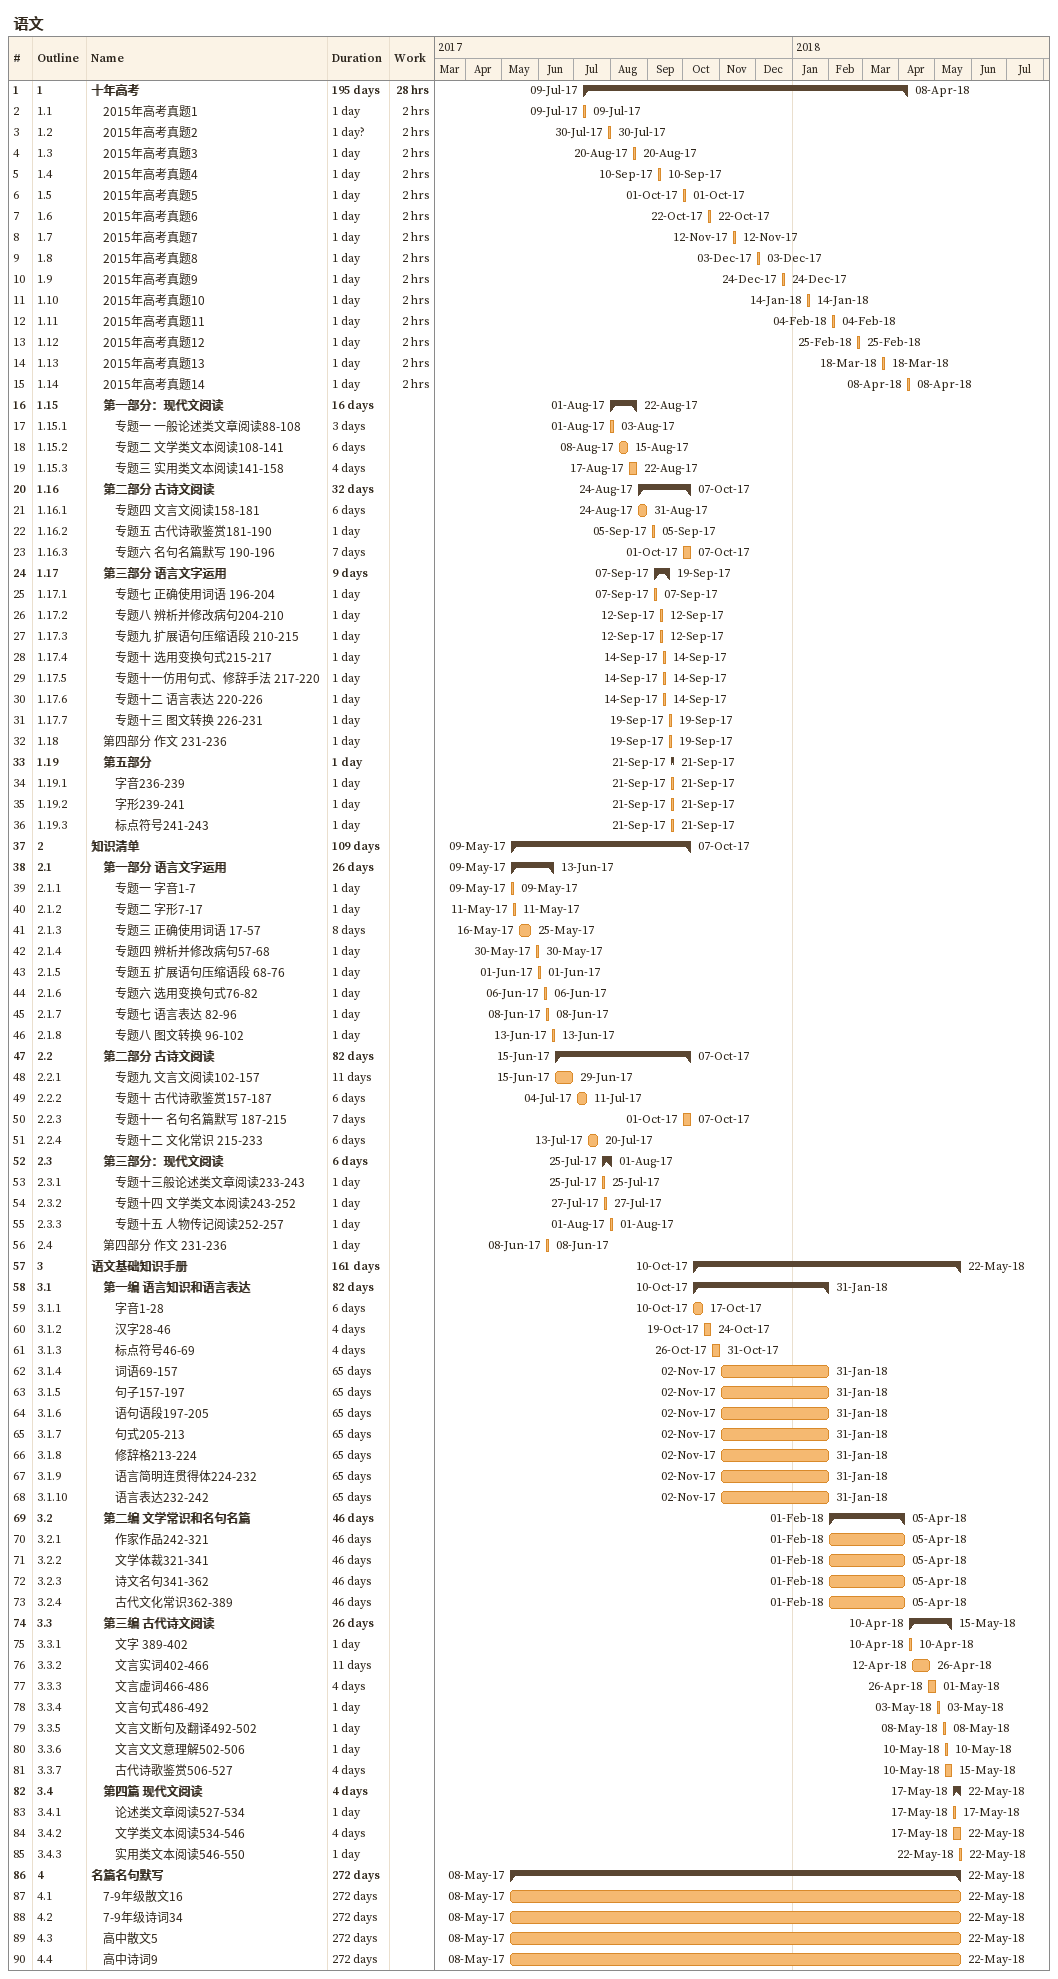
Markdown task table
语文

| ID | WBS | Task | Duration | Start | Finish | Work (h) |
|---|---|---|---|---|---|---|
| 1 | 1 | **十年高考** | 195d | 2017-07-09 | 2018-04-08 | 28 |
| 2 | 1.1 | 2015年高考真题1 | 1d | 2017-07-09 | 2017-07-09 | 2 |
| 3 | 1.2 | 2015年高考真题2 | 1d? | 2017-07-30 | 2017-07-30 | 2 |
| 4 | 1.3 | 2015年高考真题3 | 1d | 2017-08-20 | 2017-08-20 | 2 |
| 5 | 1.4 | 2015年高考真题4 | 1d | 2017-09-10 | 2017-09-10 | 2 |
| 6 | 1.5 | 2015年高考真题5 | 1d | 2017-10-01 | 2017-10-01 | 2 |
| 7 | 1.6 | 2015年高考真题6 | 1d | 2017-10-22 | 2017-10-22 | 2 |
| 8 | 1.7 | 2015年高考真题7 | 1d | 2017-11-12 | 2017-11-12 | 2 |
| 9 | 1.8 | 2015年高考真题8 | 1d | 2017-12-03 | 2017-12-03 | 2 |
| 10 | 1.9 | 2015年高考真题9 | 1d | 2017-12-24 | 2017-12-24 | 2 |
| 11 | 1.10 | 2015年高考真题10 | 1d | 2018-01-14 | 2018-01-14 | 2 |
| 12 | 1.11 | 2015年高考真题11 | 1d | 2018-02-04 | 2018-02-04 | 2 |
| 13 | 1.12 | 2015年高考真题12 | 1d | 2018-02-25 | 2018-02-25 | 2 |
| 14 | 1.13 | 2015年高考真题13 | 1d | 2018-03-18 | 2018-03-18 | 2 |
| 15 | 1.14 | 2015年高考真题14 | 1d | 2018-04-08 | 2018-04-08 | 2 |
| 16 | 1.15 | **第一部分：现代文阅读** | 16d | 2017-08-01 | 2017-08-22 |  |
| 17 | 1.15.1 | 专题一 一般论述类文章阅读88-108 | 3d | 2017-08-01 | 2017-08-03 |  |
| 18 | 1.15.2 | 专题二 文学类文本阅读108-141 | 6d | 2017-08-08 | 2017-08-15 |  |
| 19 | 1.15.3 | 专题三 实用类文本阅读141-158 | 4d | 2017-08-17 | 2017-08-22 |  |
| 20 | 1.16 | **第二部分 古诗文阅读** | 32d | 2017-08-24 | 2017-10-07 |  |
| 21 | 1.16.1 | 专题四 文言文阅读158-181 | 6d | 2017-08-24 | 2017-08-31 |  |
| 22 | 1.16.2 | 专题五 古代诗歌鉴赏181-190 | 1d | 2017-09-05 | 2017-09-05 |  |
| 23 | 1.16.3 | 专题六 名句名篇默写 190-196 | 7d | 2017-10-01 | 2017-10-07 |  |
| 24 | 1.17 | **第三部分 语言文字运用** | 9d | 2017-09-07 | 2017-09-19 |  |
| 25 | 1.17.1 | 专题七 正确使用词语 196-204 | 1d | 2017-09-07 | 2017-09-07 |  |
| 26 | 1.17.2 | 专题八 辨析并修改病句204-210 | 1d | 2017-09-12 | 2017-09-12 |  |
| 27 | 1.17.3 | 专题九 扩展语句压缩语段 210-215 | 1d | 2017-09-12 | 2017-09-12 |  |
| 28 | 1.17.4 | 专题十 选用变换句式215-217 | 1d | 2017-09-14 | 2017-09-14 |  |
| 29 | 1.17.5 | 专题十一仿用句式、修辞手法 217-220 | 1d | 2017-09-14 | 2017-09-14 |  |
| 30 | 1.17.6 | 专题十二 语言表达 220-226 | 1d | 2017-09-14 | 2017-09-14 |  |
| 31 | 1.17.7 | 专题十三 图文转换 226-231 | 1d | 2017-09-19 | 2017-09-19 |  |
| 32 | 1.18 | 第四部分 作文 231-236 | 1d | 2017-09-19 | 2017-09-19 |  |
| 33 | 1.19 | **第五部分** | 1d | 2017-09-21 | 2017-09-21 |  |
| 34 | 1.19.1 | 字音236-239 | 1d | 2017-09-21 | 2017-09-21 |  |
| 35 | 1.19.2 | 字形239-241 | 1d | 2017-09-21 | 2017-09-21 |  |
| 36 | 1.19.3 | 标点符号241-243 | 1d | 2017-09-21 | 2017-09-21 |  |
| 37 | 2 | **知识清单** | 109d | 2017-05-09 | 2017-10-07 |  |
| 38 | 2.1 | **第一部分 语言文字运用** | 26d | 2017-05-09 | 2017-06-13 |  |
| 39 | 2.1.1 | 专题一 字音1-7 | 1d | 2017-05-09 | 2017-05-09 |  |
| 40 | 2.1.2 | 专题二 字形7-17 | 1d | 2017-05-11 | 2017-05-11 |  |
| 41 | 2.1.3 | 专题三 正确使用词语 17-57 | 8d | 2017-05-16 | 2017-05-25 |  |
| 42 | 2.1.4 | 专题四 辨析并修改病句57-68 | 1d | 2017-05-30 | 2017-05-30 |  |
| 43 | 2.1.5 | 专题五 扩展语句压缩语段 68-76 | 1d | 2017-06-01 | 2017-06-01 |  |
| 44 | 2.1.6 | 专题六 选用变换句式76-82 | 1d | 2017-06-06 | 2017-06-06 |  |
| 45 | 2.1.7 | 专题七 语言表达 82-96 | 1d | 2017-06-08 | 2017-06-08 |  |
| 46 | 2.1.8 | 专题八 图文转换 96-102 | 1d | 2017-06-13 | 2017-06-13 |  |
| 47 | 2.2 | **第二部分 古诗文阅读** | 82d | 2017-06-15 | 2017-10-07 |  |
| 48 | 2.2.1 | 专题九 文言文阅读102-157 | 11d | 2017-06-15 | 2017-06-29 |  |
| 49 | 2.2.2 | 专题十 古代诗歌鉴赏157-187 | 6d | 2017-07-04 | 2017-07-11 |  |
| 50 | 2.2.3 | 专题十一 名句名篇默写 187-215 | 7d | 2017-10-01 | 2017-10-07 |  |
| 51 | 2.2.4 | 专题十二 文化常识 215-233 | 6d | 2017-07-13 | 2017-07-20 |  |
| 52 | 2.3 | **第三部分：现代文阅读** | 6d | 2017-07-25 | 2017-08-01 |  |
| 53 | 2.3.1 | 专题十三般论述类文章阅读233-243 | 1d | 2017-07-25 | 2017-07-25 |  |
| 54 | 2.3.2 | 专题十四 文学类文本阅读243-252 | 1d | 2017-07-27 | 2017-07-27 |  |
| 55 | 2.3.3 | 专题十五 人物传记阅读252-257 | 1d | 2017-08-01 | 2017-08-01 |  |
| 56 | 2.4 | 第四部分 作文 231-236 | 1d | 2017-06-08 | 2017-06-08 |  |
| 57 | 3 | **语文基础知识手册** | 161d | 2017-10-10 | 2018-05-22 |  |
| 58 | 3.1 | **第一编 语言知识和语言表达** | 82d | 2017-10-10 | 2018-01-31 |  |
| 59 | 3.1.1 | 字音1-28 | 6d | 2017-10-10 | 2017-10-17 |  |
| 60 | 3.1.2 | 汉字28-46 | 4d | 2017-10-19 | 2017-10-24 |  |
| 61 | 3.1.3 | 标点符号46-69 | 4d | 2017-10-26 | 2017-10-31 |  |
| 62 | 3.1.4 | 词语69-157 | 65d | 2017-11-02 | 2018-01-31 |  |
| 63 | 3.1.5 | 句子157-197 | 65d | 2017-11-02 | 2018-01-31 |  |
| 64 | 3.1.6 | 语句语段197-205 | 65d | 2017-11-02 | 2018-01-31 |  |
| 65 | 3.1.7 | 句式205-213 | 65d | 2017-11-02 | 2018-01-31 |  |
| 66 | 3.1.8 | 修辞格213-224 | 65d | 2017-11-02 | 2018-01-31 |  |
| 67 | 3.1.9 | 语言简明连贯得体224-232 | 65d | 2017-11-02 | 2018-01-31 |  |
| 68 | 3.1.10 | 语言表达232-242 | 65d | 2017-11-02 | 2018-01-31 |  |
| 69 | 3.2 | **第二编 文学常识和名句名篇** | 46d | 2018-02-01 | 2018-04-05 |  |
| 70 | 3.2.1 | 作家作品242-321 | 46d | 2018-02-01 | 2018-04-05 |  |
| 71 | 3.2.2 | 文学体裁321-341 | 46d | 2018-02-01 | 2018-04-05 |  |
| 72 | 3.2.3 | 诗文名句341-362 | 46d | 2018-02-01 | 2018-04-05 |  |
| 73 | 3.2.4 | 古代文化常识362-389 | 46d | 2018-02-01 | 2018-04-05 |  |
| 74 | 3.3 | **第三编 古代诗文阅读** | 26d | 2018-04-10 | 2018-05-15 |  |
| 75 | 3.3.1 | 文字 389-402 | 1d | 2018-04-10 | 2018-04-10 |  |
| 76 | 3.3.2 | 文言实词402-466 | 11d | 2018-04-12 | 2018-04-26 |  |
| 77 | 3.3.3 | 文言虚词466-486 | 4d | 2018-04-26 | 2018-05-01 |  |
| 78 | 3.3.4 | 文言句式486-492 | 1d | 2018-05-03 | 2018-05-03 |  |
| 79 | 3.3.5 | 文言文断句及翻译492-502 | 1d | 2018-05-08 | 2018-05-08 |  |
| 80 | 3.3.6 | 文言文文意理解502-506 | 1d | 2018-05-10 | 2018-05-10 |  |
| 81 | 3.3.7 | 古代诗歌鉴赏506-527 | 4d | 2018-05-10 | 2018-05-15 |  |
| 82 | 3.4 | **第四篇 现代文阅读** | 4d | 2018-05-17 | 2018-05-22 |  |
| 83 | 3.4.1 | 论述类文章阅读527-534 | 1d | 2018-05-17 | 2018-05-17 |  |
| 84 | 3.4.2 | 文学类文本阅读534-546 | 4d | 2018-05-17 | 2018-05-22 |  |
| 85 | 3.4.3 | 实用类文本阅读546-550 | 1d | 2018-05-22 | 2018-05-22 |  |
| 86 | 4 | **名篇名句默写** | 272d | 2017-05-08 | 2018-05-22 |  |
| 87 | 4.1 | 7-9年级散文16 | 272d | 2017-05-08 | 2018-05-22 |  |
| 88 | 4.2 | 7-9年级诗词34 | 272d | 2017-05-08 | 2018-05-22 |  |
| 89 | 4.3 | 高中散文5 | 272d | 2017-05-08 | 2018-05-22 |  |
| 90 | 4.4 | 高中诗词9 | 272d | 2017-05-08 | 2018-05-22 |  |
